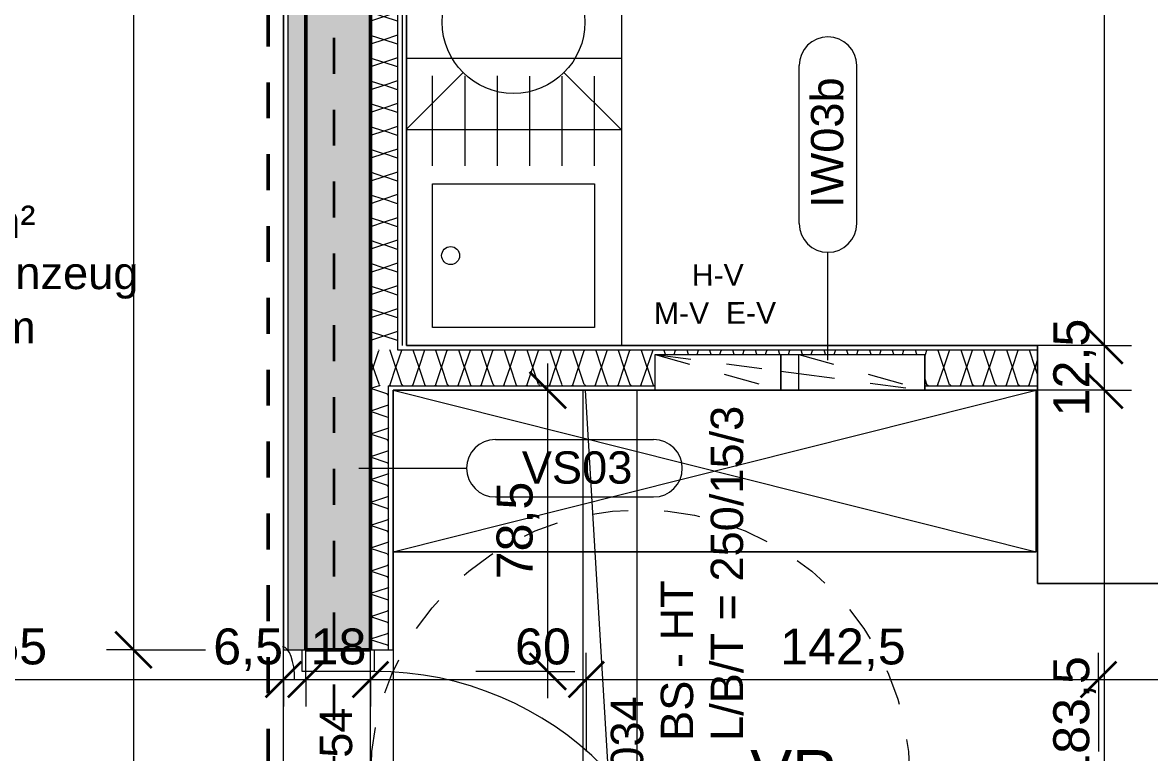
# Model space of a CAD drawing. Header units: metres. Extents: x -67.4 to -27.2, y 43.9 to 89.6.
# Drawn here: x -45.997 to -42.859, y 65.878 to 67.913 of the extents above; entities that cross this region are included whole.
import ezdxf

# ---------------------------------------------------------------- set-up
doc = ezdxf.new("R2010")
doc.units = ezdxf.units.M
doc.linetypes.add('Strich Punkt Mittel', pattern=[0.015875, 0.00635, -0.004763, 0, -0.004763])
doc.linetypes.add('Verdeckt', pattern=[0.003, 0.002, -0.001])
for name, color, linetype, lineweight in [('A_2D', 7, 'Continuous', 13), ('A_Bemassung-50_', 4, 'Continuous', 9), ('A_Bemassung_', 4, 'Continuous', 9), ('A_Beschriftung_', 7, 'Continuous', 9), ('A_Bodenschlitz', 7, 'Continuous', 5), ('A_Brandabschnitte', 30, 'Verdeckt', 50), ('A_Decken', 8, 'Continuous', 13), ('A_Durchbruch', 7, 'Verdeckt', 5), ('A_Moebel', 6, 'Continuous', 13), ('A_Raeume', 7, 'Continuous', 13), ('A_Raeume_', 7, 'Continuous', 5), ('A_Raeume_Beschriftung_', 7, 'Continuous', 9), ('A_Raster_', 1, 'Continuous', 9), ('A_Sanitaer', 3, 'Continuous', 13), ('A_Tueren', 31, 'Continuous', 13), ('A_Waende', 7, 'Continuous', 13), ('Text', 90, 'Continuous', 9)]:
    doc.layers.add(name, color=color, linetype=linetype, lineweight=lineweight)
doc.styles.add('Arial_2', font='arial.ttf', dxfattribs={"height": 0.09})
doc.styles.add('Arial_4', font='arial.ttf', dxfattribs={"height": 0.125})
doc.styles.add('Arial_5', font='arial.ttf', dxfattribs={"height": 0.1})
doc.styles.add('Arial_7', font='arial.ttf', dxfattribs={"height": 0.06})
doc.dimstyles.new('WGA-Bemaßung', dxfattribs={"dimscale": 0.3048, "dimtxt": 0.102026, "dimasz": 0.328084, "dimexe": 0.246063, "dimexo": 0.0625, "dimgap": 0.04101, "dimtad": 1, "dimdec": 1, "dimlfac": 100, "dimrnd": 0.5, "dimdsep": 46, "dimtxsty": 'Arial_5', "dimblk1": 'OBLIQUE', "dimblk2": 'OBLIQUE', "dimsah": 1, "dimcen": 0.09, "dimdle": 0.246063, "dimazin": 2, "dimtfac": 1, "dimtdec": 4, "dimtix": 1, "dimtmove": 0, "dimatfit": 3, "dimfxl": 0.656168, "dimfxlon": 1, "dimtvp": 1, "dimtolj": 1, "dimtzin": 0, "dimarcsym": 2})
doc.dimstyles.new('WGA-Bemaßung_2', dxfattribs={"dimscale": 0.3048, "dimtxt": 0.102026, "dimasz": 0.328084, "dimexe": 0.246063, "dimexo": 0.0625, "dimgap": 0.04101, "dimtad": 1, "dimdec": 1, "dimlfac": 100, "dimrnd": 0.5, "dimdsep": 46, "dimtxsty": 'Arial_5', "dimblk1": 'OBLIQUE', "dimblk2": 'OBLIQUE', "dimsah": 1, "dimcen": 0.09, "dimdle": 0.246063, "dimazin": 2, "dimtfac": 1, "dimtdec": 4, "dimtix": 1, "dimtmove": 2, "dimatfit": 3, "dimfxl": 0.656168, "dimfxlon": 1, "dimtvp": 1, "dimtolj": 1, "dimtzin": 0, "dimarcsym": 2})
doc.dimstyles.new('WGA-Bemaßung_3', dxfattribs={"dimscale": 0.3048, "dimtxt": 0.102026, "dimasz": 0.328084, "dimexe": 0.246063, "dimexo": 0.0625, "dimgap": 0.04101, "dimtad": 1, "dimdec": 1, "dimlfac": 100, "dimrnd": 0.5, "dimdsep": 46, "dimtxsty": 'Arial_5', "dimblk1": 'OBLIQUE', "dimblk2": 'OBLIQUE', "dimsah": 1, "dimcen": 0.09, "dimdle": 0.246063, "dimazin": 2, "dimtfac": 1, "dimtdec": 4, "dimtix": 1, "dimtmove": 1, "dimatfit": 3, "dimfxl": 0.656168, "dimfxlon": 1, "dimtvp": 1, "dimtolj": 1, "dimtzin": 0, "dimarcsym": 2})
doc.dimstyles.new('WGA-Bemaßung_4', dxfattribs={"dimscale": 0.3048, "dimtxt": 0.102026, "dimasz": 0.328084, "dimexe": 0.246063, "dimexo": 0.0625, "dimgap": 0.04101, "dimtad": 1, "dimdec": 1, "dimlfac": 100, "dimrnd": 0.5, "dimdsep": 46, "dimtxsty": 'Arial_5', "dimblk1": 'OBLIQUE', "dimblk2": 'OBLIQUE', "dimsah": 1, "dimcen": 0.09, "dimdle": 0.246063, "dimazin": 2, "dimtfac": 1, "dimtdec": 4, "dimtix": 1, "dimtmove": 0, "dimatfit": 3, "dimfxl": 0.656168, "dimfxlon": 1, "dimtvp": 1, "dimtolj": 1, "dimtzin": 0, "dimarcsym": 2})

# ---------------------------------------------------------------- blocks, each defined once
blk = doc.blocks.new('UZ_D1 - SL_0900x2000_Wohnungstür-5426849-263_PP_02OG_BT2')
at = {"layer": 'A_Tueren', "lineweight": 5}
for p, q in [((0.45, 0.1), (0.45, 1)), ((-0.51, 0.1), (-0.45, 0.1)), ((-0.45, 0.1), (-0.45, -0.1)), ((0.45, 0.1), (0.45, -0.1)), ((0.51, 0.1), (0.45, 0.1)), ((-0.45, -0.1), (-0.51, -0.1)), ((0.45, -0.1), (0.51, -0.1))]:
    blk.add_line(p, q, dxfattribs=at)
blk.add_arc((0.45, 0.1), 0.9, 90, 180, dxfattribs=at)
blk = doc.blocks.new('Sani_Kueche_Zeile - Tiefe_600-V49-263_PP_02OG_BT2')
at = {"layer": 'A_Sanitaer'}
for p, q in [((-1.2005, 0.5746), (-0.6005, 0.5746)), ((-0.6005, 0.5746), (-0.0005, 0.5746)), ((-0.0005, 0.5746), (0.3995, 0.5746)), ((0.3995, 0.5746), (1.1995, 0.5746)), ((1.1995, 0.5746), (1.1995, 0.069))]:
    blk.add_line(p, q, dxfattribs=at)
blk = doc.blocks.new('Moeb_Schrank - Schrank_2m-V50-263_PP_02OG_BT2')
at = {"layer": 'A_Moebel', "color": 8}
for p, q in [((0, 0), (1.789, -0.45)), ((0.7289, 0), (0, 0)), ((0, 0), (0, -0.45)), ((0, -0.45), (0, 0)), ((0, 0), (0.7289, 0)), ((1.0789, 0), (0.7289, 0)), ((0.7289, 0), (1.0789, 0)), ((1.1289, 0), (1.0789, 0)), ((1.4789, 0), (1.1289, 0)), ((1.1289, 0), (1.4789, 0)), ((1.789, 0), (1.4789, 0)), ((1.4789, 0), (1.789, 0)), ((1.789, -0.45), (1.789, 0)), ((1.789, 0), (1.789, -0.45)), ((0, -0.45), (1.789, 0)), ((1.0789, 0), (1.1289, 0)), ((0, -0.45), (1.789, -0.45)), ((1.789, -0.45), (0, -0.45))]:
    blk.add_line(p, q, dxfattribs=at)
blk = doc.blocks.new('MSys_Kueche_Spuele - 80cm-5682282-263_PP_02OG_BT2')
at = {"layer": 'A_Moebel'}
for p, q in [((-1.2005, 0.5746), (-0.4005, 0.5746)), ((-1.2005, -0.0229), (-1.2005, 0.5746)), ((-1.2005, -0.0229), (-1.2005, 0.5746)), ((-0.9005, 0.4996), (-1.1505, 0.4996)), ((-0.8505, 0.4996), (-0.4505, 0.4996)), ((-0.8505, 0.0496), (-0.8505, 0.4996)), ((-0.4505, 0.4996), (-0.4505, 0.0496)), ((-0.9005, 0.4096), (-1.1505, 0.4096)), ((-0.9005, 0.3196), (-1.1505, 0.3196)), ((-0.9005, 0.2296), (-1.1505, 0.2296)), ((-0.9005, 0.1396), (-1.1505, 0.1396)), ((-0.9005, 0.0496), (-1.1505, 0.0496)), ((-0.4505, 0.0496), (-0.8505, 0.0496))]:
    blk.add_line(p, q, dxfattribs=at)
blk.add_circle((-0.6505, 0.0996), 0.025, dxfattribs=at)
blk = doc.blocks.new('MSys_Kueche_Geschirrspueler - 600-5682277-263_PP_02OG_BT2')
at = {"layer": 'A_Moebel'}
for p, q in [((-1.2005, -0.0254), (-1.2005, 0.5721)), ((-1.0409, 0.415), (-1.198, 0.5721)), ((-0.603, 0.5721), (-0.7601, 0.415)), ((-0.6005, 0.5721), (-0.6005, -0.0254)), ((-1.0409, 0.1342), (-1.2005, -0.0254)), ((-0.6005, -0.0254), (-0.7601, 0.1342)), ((-0.6005, -0.0254), (-1.2005, -0.0254))]:
    blk.add_line(p, q, dxfattribs=at)
blk.add_circle((-0.9005, 0.2746), 0.1985, dxfattribs=at)
blk = doc.blocks.new('Allg_BS - HKLS-V82-263_PP_02OG_BT2')
at = {"layer": 'A_Bodenschlitz'}
for p, q in [((-1.2494, -0.1435), (-1.2494, 0.0065)), ((-1.2494, 0.0065), (0.6823, 0.0065)), ((0.6823, 0.0065), (1.1323, 0.0065)), ((-1.2494, -0.1435), (0.6823, -0.0276)), ((0.6823, -0.0276), (1.1323, -0.0006)), ((0.6823, -0.1435), (-1.2494, -0.1435)), ((1.1323, -0.1435), (0.6823, -0.1435))]:
    blk.add_line(p, q, dxfattribs=at)
blk = doc.blocks.new('Allg_Verteiler_Wand - H-V-11061893-263_PP_02OG_BT2')
at = {"layer": 'A_2D', "lineweight": 5}
for p, q in [((0.125, 0.0375), (0.475, 0.0375)), ((0.125, -0.0625), (0.125, 0.0375)), ((0.125, 0.0375), (0.475, 0.0375)), ((0.475, 0.0375), (0.525, 0.0375)), ((0.475, 0.0375), (0.525, 0.0375)), ((0.525, 0.0375), (0.875, 0.0375)), ((0.525, 0.0375), (0.875, 0.0375)), ((0.875, 0.0375), (0.875, -0.0625)), ((0.875, -0.0625), (0.875, 0.0375)), ((0.475, -0.0625), (0.125, -0.0625)), ((0.525, -0.0625), (0.475, -0.0625)), ((0.875, -0.0625), (0.525, -0.0625))]:
    blk.add_line(p, q, dxfattribs=at)
at = {"layer": 'A_Durchbruch'}
for p, q in [((0.125, 0.0375), (0.475, -0.0092)), ((0.125, -0.0625), (0.125, 0.0375)), ((0.125, 0.0375), (0.475, -0.0092)), ((0.125, -0.0625), (0.125, 0.0375)), ((0.875, -0.0625), (0.875, 0.0375)), ((0.475, -0.0092), (0.525, -0.0158)), ((0.475, -0.0092), (0.525, -0.0158)), ((0.525, -0.0158), (0.875, -0.0625)), ((0.525, -0.0158), (0.875, -0.0625))]:
    blk.add_line(p, q, dxfattribs=at)
blk = doc.blocks.new('Allg_Verteiler_Wand - E-V-11061892-263_PP_02OG_BT2')
at = {"layer": 'A_2D', "lineweight": 5}
for p, q in [((0.125, 0.0375), (0.475, 0.0375)), ((0.125, -0.0625), (0.125, 0.0375)), ((0.125, 0.0375), (0.475, 0.0375)), ((0.475, 0.0375), (0.475, -0.0625)), ((0.475, -0.0625), (0.475, 0.0375)), ((0.475, -0.0625), (0.125, -0.0625))]:
    blk.add_line(p, q, dxfattribs=at)
at = {"layer": 'A_Durchbruch'}
for p, q in [((0.125, 0.0375), (0.475, -0.0625)), ((0.125, -0.0625), (0.125, 0.0375)), ((0.125, 0.0375), (0.475, -0.0625)), ((0.125, -0.0625), (0.125, 0.0375)), ((0.475, -0.0625), (0.475, 0.0375))]:
    blk.add_line(p, q, dxfattribs=at)
blk = doc.blocks.new('Allg_Verteiler_Wand - M-V-11061891-263_PP_02OG_BT2')
at = {"layer": 'A_2D', "lineweight": 5}
for p, q in [((0.125, 0.0375), (0.475, 0.0375)), ((0.125, -0.0625), (0.125, 0.0375)), ((0.125, 0.0375), (0.475, 0.0375)), ((0.475, 0.0375), (0.475, -0.0625)), ((0.475, -0.0625), (0.475, 0.0375)), ((0.475, -0.0625), (0.125, -0.0625))]:
    blk.add_line(p, q, dxfattribs=at)
at = {"layer": 'A_Durchbruch'}
for p, q in [((0.125, 0.0375), (0.475, -0.0625)), ((0.125, -0.0625), (0.125, 0.0375)), ((0.125, 0.0375), (0.475, -0.0625)), ((0.125, -0.0625), (0.125, 0.0375)), ((0.475, -0.0625), (0.475, 0.0375))]:
    blk.add_line(p, q, dxfattribs=at)
blk = doc.blocks.new('BS_Wand_Lollipop - rechts_oben-2026913-263_PP_02OG_BT2')
at = {"layer": 'A_Beschriftung_'}
for p, q in [((0.0046, 0.0016), (0.0134, 0.0016)), ((-0.003, 0), (0.003, 0)), ((0.0046, -0.0016), (0.0134, -0.0016))]:
    blk.add_line(p, q, dxfattribs=at)
for centre, start, end in [((0.0046, 0), 90, 270), ((0.0134, 0), 270, 90)]:
    blk.add_arc(centre, 0.0016, start, end, dxfattribs=at)
blk = doc.blocks.new('DIMBLOCK162-263_PP_02OG_BT2')
at = {"layer": 'A_Bemassung-50_', "lineweight": 35, "transparency": 16777216}
for p, q in [((-42.9872, 66.8888), (-43.0372, 66.9388)), ((-42.9872, 66.8888), (-42.9372, 66.8388)), ((-42.9873, 65.0562), (-43.0373, 65.1062)), ((-42.9873, 65.0562), (-42.9373, 65.0062))]:
    blk.add_line(p, q, dxfattribs=at)
at = {"layer": 'A_Bemassung-50_', "transparency": 16777216}
for p, q in [((-42.9872, 66.8888), (-43.1872, 66.8888)), ((-42.9873, 65.0562), (-42.9872, 66.8888)), ((-42.9872, 66.8888), (-42.9122, 66.8888)), ((-42.9873, 65.0562), (-43.1873, 65.0562)), ((-42.9873, 65.0562), (-42.9123, 65.0562))]:
    blk.add_line(p, q, dxfattribs=at)
at = {"layer": 'A_Bemassung-50_', "color": 0, "transparency": 16777216, "insert": (-43.1296, 65.7991), "char_height": 0.1, "width": 0.416266, "attachment_point": 1, "rotation": 90, "line_spacing_factor": 0.941778, "style": 'Arial_5'}
blk.add_mtext('183,5', dxfattribs=at)
blk = doc.blocks.new('_Oblique')
at = {"color": 0, "linetype": 'ByBlock', "lineweight": -2}
blk.add_line((-0.5, -0.5), (0.5, 0.5), dxfattribs=at)
blk = doc.blocks.new('DIMBLOCK163-263_PP_02OG_BT2')
at = {"layer": 'A_Bemassung-50_', "lineweight": 35, "transparency": 16777216}
for p, q in [((-42.9872, 67.0138), (-43.0372, 67.0638)), ((-42.9872, 67.0138), (-42.9372, 66.9638)), ((-42.9872, 66.8888), (-43.0372, 66.9388)), ((-42.9872, 66.8888), (-42.9372, 66.8388))]:
    blk.add_line(p, q, dxfattribs=at)
at = {"layer": 'A_Bemassung-50_', "transparency": 16777216}
for p, q in [((-42.9872, 67.0138), (-43.1872, 67.0138)), ((-42.9872, 66.8888), (-42.9872, 67.0138)), ((-42.9872, 67.0138), (-42.9122, 67.0138)), ((-42.9872, 66.8888), (-43.1872, 66.8888)), ((-42.9872, 66.8888), (-42.9122, 66.8888))]:
    blk.add_line(p, q, dxfattribs=at)
at = {"layer": 'A_Bemassung-50_', "color": 0, "transparency": 16777216, "insert": (-43.1295, 66.8164), "char_height": 0.1, "width": 0.323972, "attachment_point": 1, "rotation": 90, "line_spacing_factor": 0.941778, "style": 'Arial_5'}
blk.add_mtext('12,5', dxfattribs=at)
blk = doc.blocks.new('DIMBLOCK164-263_PP_02OG_BT2')
at = {"layer": 'A_Bemassung-50_', "lineweight": 35, "transparency": 16777216}
for p, q in [((-42.9871, 69.4138), (-43.0371, 69.4638)), ((-42.9871, 69.4138), (-42.9371, 69.3638)), ((-42.9872, 67.0138), (-43.0372, 67.0638)), ((-42.9872, 67.0138), (-42.9372, 66.9638))]:
    blk.add_line(p, q, dxfattribs=at)
at = {"layer": 'A_Bemassung-50_', "transparency": 16777216}
for p, q in [((-42.9871, 69.4138), (-43.1871, 69.4138)), ((-42.9872, 67.0138), (-42.9871, 69.4138)), ((-42.9871, 69.4138), (-42.9121, 69.4138)), ((-42.9872, 67.0138), (-43.1872, 67.0138)), ((-42.9872, 67.0138), (-42.9122, 67.0138))]:
    blk.add_line(p, q, dxfattribs=at)
at = {"layer": 'A_Bemassung-50_', "color": 0, "transparency": 16777216, "insert": (-43.1295, 68.0985), "char_height": 0.1, "width": 0.276883, "attachment_point": 1, "rotation": 90, "line_spacing_factor": 0.941778, "style": 'Arial_5'}
blk.add_mtext('240', dxfattribs=at)
blk = doc.blocks.new('DIMBLOCK300-263_PP_02OG_BT2')
at = {"layer": 'A_Bemassung-50_', "transparency": 16777216}
for p, q in [((-46.8209, 66.0835), (-46.8209, 66.2835)), ((-45.2709, 66.0834), (-45.2709, 66.2834)), ((-46.8209, 66.0835), (-45.2709, 66.0834)), ((-46.8209, 66.0835), (-46.8209, 66.0085)), ((-45.2709, 66.0834), (-45.2709, 66.0084))]:
    blk.add_line(p, q, dxfattribs=at)
at = {"layer": 'A_Bemassung-50_', "lineweight": 35, "transparency": 16777216}
for p, q in [((-46.8209, 66.0835), (-46.7709, 66.1335)), ((-45.2709, 66.0834), (-45.2209, 66.1334)), ((-46.8209, 66.0835), (-46.8709, 66.0335)), ((-45.2709, 66.0834), (-45.3209, 66.0334))]:
    blk.add_line(p, q, dxfattribs=at)
at = {"layer": 'A_Bemassung-50_', "color": 0, "transparency": 16777216, "insert": (-46.1613, 66.2258), "char_height": 0.1, "width": 0.276883, "attachment_point": 1, "rotation": 359.9983, "line_spacing_factor": 0.941778, "style": 'Arial_5'}
blk.add_mtext('155', dxfattribs=at)
blk = doc.blocks.new('DIMBLOCK301-263_PP_02OG_BT2')
at = {"layer": 'A_Bemassung-50_', "transparency": 16777216}
for p, q in [((-45.2709, 66.0834), (-45.2709, 66.2834)), ((-45.2084, 66.0834), (-45.2084, 66.2834)), ((-45.2709, 66.0834), (-45.2084, 66.0834)), ((-45.2709, 66.0834), (-45.2709, 66.0084)), ((-45.2084, 66.0834), (-45.2084, 66.0084))]:
    blk.add_line(p, q, dxfattribs=at)
at = {"layer": 'A_Bemassung-50_', "lineweight": 35, "transparency": 16777216}
for p, q in [((-45.2709, 66.0834), (-45.2209, 66.1334)), ((-45.2084, 66.0834), (-45.1584, 66.1334)), ((-45.2709, 66.0834), (-45.3209, 66.0334)), ((-45.2084, 66.0834), (-45.2584, 66.0334))]:
    blk.add_line(p, q, dxfattribs=at)
at = {"layer": 'A_Bemassung-50_', "transparency": 16777216}
blk.add_ellipse((-45.2731, 66.0834), major_axis=(0, 0.091), ratio=0.367257, start_param=4.712389, end_param=6.283185, dxfattribs=at)
at = {"layer": 'A_Bemassung-50_', "color": 0, "transparency": 16777216, "insert": (-45.4662, 66.2258), "char_height": 0.1, "width": 0.231677, "attachment_point": 1, "rotation": 359.9983, "line_spacing_factor": 0.941778, "style": 'Arial_5'}
blk.add_mtext('6,5', dxfattribs=at)
blk = doc.blocks.new('DIMBLOCK302-263_PP_02OG_BT2')
at = {"layer": 'A_Bemassung-50_', "transparency": 16777216}
for p, q in [((-45.2084, 66.0834), (-45.2084, 66.2834)), ((-45.0284, 66.0834), (-45.0284, 66.2834)), ((-45.2084, 66.0834), (-45.0284, 66.0834)), ((-45.2084, 66.0834), (-45.2084, 66.0084)), ((-45.0284, 66.0834), (-45.0284, 66.0084))]:
    blk.add_line(p, q, dxfattribs=at)
at = {"layer": 'A_Bemassung-50_', "lineweight": 35, "transparency": 16777216}
for p, q in [((-45.2084, 66.0834), (-45.1584, 66.1334)), ((-45.0284, 66.0834), (-44.9784, 66.1334)), ((-45.2084, 66.0834), (-45.2584, 66.0334)), ((-45.0284, 66.0834), (-45.0784, 66.0334))]:
    blk.add_line(p, q, dxfattribs=at)
at = {"layer": 'A_Bemassung-50_', "color": 0, "transparency": 16777216, "insert": (-45.1954, 66.2258), "char_height": 0.1, "width": 0.184588, "attachment_point": 1, "rotation": 359.9983, "line_spacing_factor": 0.941778, "style": 'Arial_5'}
blk.add_mtext('18', dxfattribs=at)
blk = doc.blocks.new('DIMBLOCK303-263_PP_02OG_BT2')
at = {"layer": 'A_Bemassung-50_', "transparency": 16777216}
for p, q in [((-45.0284, 66.0834), (-45.0284, 66.2834)), ((-44.4284, 66.0834), (-44.4284, 66.1584)), ((-45.0284, 66.0834), (-44.4284, 66.0834)), ((-45.0284, 66.0834), (-45.0284, 66.0084)), ((-44.4284, 66.0834), (-44.4285, 65.8834))]:
    blk.add_line(p, q, dxfattribs=at)
at = {"layer": 'A_Bemassung-50_', "lineweight": 35, "transparency": 16777216}
for p, q in [((-45.0284, 66.0834), (-44.9784, 66.1334)), ((-44.4284, 66.0834), (-44.3784, 66.1334)), ((-45.0284, 66.0834), (-45.0784, 66.0334)), ((-44.4284, 66.0834), (-44.4784, 66.0334))]:
    blk.add_line(p, q, dxfattribs=at)
at = {"layer": 'A_Bemassung-50_', "color": 0, "transparency": 16777216, "insert": (-44.6268, 66.2257), "char_height": 0.1, "width": 0.184588, "attachment_point": 1, "rotation": 359.9983, "line_spacing_factor": 0.941778, "style": 'Arial_5'}
blk.add_mtext('60', dxfattribs=at)
blk = doc.blocks.new('DIMBLOCK304-263_PP_02OG_BT2')
at = {"layer": 'A_Bemassung-50_', "transparency": 16777216}
for p, q in [((-44.4284, 66.0834), (-44.4284, 66.1584)), ((-43.0034, 66.0834), (-43.0034, 66.1584)), ((-44.4284, 66.0834), (-44.4285, 65.8834)), ((-44.4284, 66.0834), (-43.0034, 66.0834)), ((-43.0034, 66.0834), (-43.0035, 65.8834))]:
    blk.add_line(p, q, dxfattribs=at)
at = {"layer": 'A_Bemassung-50_', "lineweight": 35, "transparency": 16777216}
for p, q in [((-44.4284, 66.0834), (-44.3784, 66.1334)), ((-43.0034, 66.0834), (-42.9534, 66.1334)), ((-44.4284, 66.0834), (-44.4784, 66.0334)), ((-43.0034, 66.0834), (-43.0534, 66.0334))]:
    blk.add_line(p, q, dxfattribs=at)
at = {"layer": 'A_Bemassung-50_', "color": 0, "transparency": 16777216, "insert": (-43.8894, 66.2257), "char_height": 0.1, "width": 0.416266, "attachment_point": 1, "rotation": 359.9983, "line_spacing_factor": 0.941778, "style": 'Arial_5'}
blk.add_mtext('142,5', dxfattribs=at)
blk = doc.blocks.new('DIMBLOCK305-263_PP_02OG_BT2')
at = {"layer": 'A_Bemassung-50_', "transparency": 16777216}
for p, q in [((-41.4928, 66.0833), (-41.4928, 66.2833)), ((-43.0034, 66.0834), (-43.0034, 66.1584)), ((-43.0034, 66.0834), (-43.0035, 65.8834)), ((-43.0034, 66.0834), (-41.4928, 66.0833)), ((-41.4928, 66.0833), (-41.4928, 66.0083))]:
    blk.add_line(p, q, dxfattribs=at)
at = {"layer": 'A_Bemassung-50_', "lineweight": 35, "transparency": 16777216}
for p, q in [((-43.0034, 66.0834), (-42.9534, 66.1334)), ((-41.4928, 66.0833), (-41.4428, 66.1333)), ((-43.0034, 66.0834), (-43.0534, 66.0334)), ((-41.4928, 66.0833), (-41.5428, 66.0333))]:
    blk.add_line(p, q, dxfattribs=at)
at = {"layer": 'A_Bemassung-50_', "color": 0, "transparency": 16777216, "insert": (-42.3635, 66.2257), "char_height": 0.1, "width": 0.276883, "attachment_point": 1, "rotation": 359.9983, "line_spacing_factor": 0.941778, "style": 'Arial_5'}
blk.add_mtext('151', dxfattribs=at)
blk = doc.blocks.new('DIMBLOCK377-263_PP_02OG_BT2')
at = {"layer": 'A_Bemassung-50_', "lineweight": 35, "transparency": 16777216}
for p, q in [((-45.6879, 73.7527), (-45.7379, 73.8027)), ((-45.6879, 73.7527), (-45.6379, 73.7027)), ((-45.6881, 66.1663), (-45.7381, 66.2163)), ((-45.6881, 66.1663), (-45.6381, 66.1163))]:
    blk.add_line(p, q, dxfattribs=at)
at = {"layer": 'A_Bemassung-50_', "transparency": 16777216}
for p, q in [((-45.6879, 73.7527), (-45.7629, 73.7527)), ((-45.6879, 73.7527), (-45.6881, 66.1663)), ((-45.6879, 73.7527), (-45.4879, 73.7527)), ((-45.6881, 66.1663), (-45.7631, 66.1663)), ((-45.6881, 66.1663), (-45.4881, 66.1663))]:
    blk.add_line(p, q, dxfattribs=at)
at = {"layer": 'A_Bemassung-50_', "color": 0, "transparency": 16777216, "insert": (-45.8303, 69.786), "char_height": 0.1, "width": 0.416266, "attachment_point": 1, "rotation": 90, "line_spacing_factor": 0.941778, "style": 'Arial_5'}
blk.add_mtext('758,5', dxfattribs=at)
blk = doc.blocks.new('DIMBLOCK378-263_PP_02OG_BT2')
at = {"layer": 'A_Bemassung-50_', "lineweight": 35, "transparency": 16777216}
for p, q in [((-45.6881, 66.1663), (-45.7381, 66.2163)), ((-45.6881, 66.1663), (-45.6381, 66.1163)), ((-45.6881, 65.1463), (-45.7381, 65.1963)), ((-45.6881, 65.1463), (-45.6381, 65.0963))]:
    blk.add_line(p, q, dxfattribs=at)
at = {"layer": 'A_Bemassung-50_', "transparency": 16777216}
for p, q in [((-45.6881, 66.1663), (-45.7631, 66.1663)), ((-45.6881, 66.1663), (-45.6881, 65.1463)), ((-45.6881, 66.1663), (-45.4881, 66.1663)), ((-45.6881, 65.1463), (-45.7631, 65.1463)), ((-45.6881, 65.1463), (-45.4881, 65.1463))]:
    blk.add_line(p, q, dxfattribs=at)
at = {"layer": 'A_Bemassung-50_', "color": 0, "transparency": 16777216, "insert": (-45.8304, 65.5409), "char_height": 0.1, "width": 0.276883, "attachment_point": 1, "rotation": 90, "line_spacing_factor": 0.941778, "style": 'Arial_5'}
blk.add_mtext('102', dxfattribs=at)
blk = doc.blocks.new('DIMBLOCK410-263_PP_02OG_BT2')
at = {"layer": 'A_Bemassung-50_', "transparency": 16777216}
for p, q in [((-44.5358, 66.0313), (-44.5358, 66.9639)), ((-44.5358, 66.8889), (-44.7358, 66.8889)), ((-44.5358, 66.8889), (-44.4608, 66.8889)), ((-44.5358, 66.1063), (-44.7358, 66.1063)), ((-44.5358, 66.1063), (-44.4608, 66.1063))]:
    blk.add_line(p, q, dxfattribs=at)
at = {"layer": 'A_Bemassung-50_', "lineweight": 35, "transparency": 16777216}
for p, q in [((-44.5358, 66.8889), (-44.5858, 66.9389)), ((-44.5358, 66.8889), (-44.4858, 66.8389)), ((-44.5358, 66.1063), (-44.5858, 66.1563)), ((-44.5358, 66.1063), (-44.4858, 66.0563))]:
    blk.add_line(p, q, dxfattribs=at)
at = {"layer": 'A_Bemassung-50_', "color": 0, "transparency": 16777216, "insert": (-44.6781, 66.3626), "char_height": 0.1, "width": 0.323972, "attachment_point": 1, "rotation": 90, "line_spacing_factor": 0.941778, "style": 'Arial_5'}
blk.add_mtext('78,5', dxfattribs=at)

msp = doc.modelspace()

# ---------------------------------------------------------------- hatches: boundary and pattern name
at = {"layer": 'A_Waende', "lineweight": 5}
h = msp.add_hatch(dxfattribs=at)
h.set_pattern_fill('FP_4', color=250, style=0, pattern_type=2)
h.set_pattern_definition([(45, (0, 0), (-0.08980256, 0.08980256), []), (45, (0.0898, 0), (-0.08980256, 0.08980256), [0.0635, -0.03175])])
h.paths.add_polyline_path([(-45.0288, 55.8287), (-45.0287, 58.2637), (-45.2087, 58.2637), (-45.2087, 55.8287), (-45.1463, 55.8287)])
h.paths.add_polyline_path([(-45.0287, 59.2837), (-45.0287, 59.2837), (-45.0285, 65.1463), (-45.2085, 65.1463), (-45.2085, 59.2837), (-45.0332, 59.2837)])
h.paths.add_polyline_path([(-45.0285, 65.0563), (-45.0285, 65.0563), (-45.0285, 65.0563)])
h.paths.add_polyline_path([(-45.0284, 66.1663), (-45.0282, 73.7527), (-45.2082, 73.7527), (-45.2082, 66.1663), (-45.0285, 66.1663)])
h.paths.add_polyline_path([(-45.0282, 74.7727), (-45.0281, 78.2965), (-45.2081, 78.2965), (-45.2082, 74.7727), (-45.0282, 74.7727)])
h = msp.add_hatch(dxfattribs=at)
h.set_pattern_fill('FP_97', color=250, angle=-112.36, style=0, pattern_type=2)
h.set_pattern_definition([(314.998, (-45.27071, 66.52067), (0.2539954, -0.1270123), [0.02245, -0.15715]), (314.998, (-45.16011, 66.47409), (0.2539954, -0.1270123), [0.02245, -0.15715]), (314.998, (-45.27058, 66.4579), (0.2539954, -0.1270123), [0.02245, -0.15715]), (314.998, (-45.159435, 66.41002), (0.2539954, -0.1270123), [0.02245, -0.15715]), (341.563, (-45.255255, 66.50566), (0.50799322, -0.12701842), [0.0502, -0.35141]), (341.563, (-45.207873, 66.489414), (0.50799322, -0.12701842), [0.0502, -0.35141]), (341.563, (-45.255504, 66.441966), (0.50799322, -0.12701842), [0.0502, -0.35141]), (341.563, (-45.206817, 66.426264), (0.50799322, -0.12701842), [0.0502, -0.35141]), (44.998, (-45.16018, 66.50548), (-0.2540043, -0.1269946), [0.02245, -0.15715]), (44.998, (-45.27058, 66.4579), (-0.2540043, -0.1269946), [0.02245, -0.15715]), (44.998, (-45.1595, 66.4414), (-0.2540043, -0.1269946), [0.02245, -0.15715]), (44.998, (-45.27083, 66.3942), (-0.2540043, -0.1269946), [0.02245, -0.15715]), (18.433, (-45.207873, 66.489414), (-0.50800209, -0.12698295), [0.0502, -0.35141]), (18.433, (-45.25557, 66.47335), (-0.50800209, -0.12698295), [0.0502, -0.35141]), (18.433, (-45.206817, 66.426264), (-0.50800209, -0.12698295), [0.0502, -0.35141]), (18.433, (-45.254514, 66.4102), (-0.50800209, -0.12698295), [0.0502, -0.35141])])
h.paths.add_polyline_path([(-45.2087, 57.3961), (-45.2087, 58.2637), (-45.2587, 58.2637), (-45.2587, 57.3961), (-45.2087, 57.3961)])
h.paths.add_polyline_path([(-45.2087, 59.2837), (-45.2085, 65.1463), (-45.2585, 65.1463), (-45.2587, 59.2837)])
h.paths.add_polyline_path([(-45.2084, 66.1663), (-45.2084, 73.7527), (-45.2582, 73.7527), (-45.2584, 66.1663)])
h.paths.add_polyline_path([(-45.2082, 74.7727), (-45.2082, 75.6464), (-45.2582, 75.6464), (-45.2582, 74.7727)])
h = msp.add_hatch(dxfattribs=at)
h.set_pattern_fill('FP_85', color=250, angle=247.64, style=0, pattern_type=2)
h.set_pattern_definition([(134.998, (-44.928845, 68.21393), (-0.2539954, 0.127012), [0.02245, -0.15715]), (134.998, (-45.03906, 68.26143), (-0.2539954, 0.127012), [0.02245, -0.15715]), (134.998, (-44.9286, 68.27762), (-0.2539954, 0.1270123), [0.02245, -0.15715]), (134.998, (-45.03974, 68.3255), (-0.2539954, 0.1270123), [0.02245, -0.15715]), (161.563, (-44.943918, 68.22986), (-0.5079932, 0.1270184), [0.0502, -0.35141]), (161.563, (-44.99168, 68.24518), (-0.5079932, 0.1270184), [0.0502, -0.35141]), (161.563, (-44.94367, 68.293553), (-0.5079932, 0.1270184), [0.0502, -0.35141]), (161.563, (-44.992355, 68.309256), (-0.5079932, 0.1270184), [0.0502, -0.35141]), (224.998, (-45.039, 68.23004), (0.254004, 0.1269946), [0.02245, -0.15715]), (224.998, (-44.9286, 68.27762), (0.254004, 0.1269946), [0.02245, -0.15715]), (224.998, (-45.04005, 68.29319), (0.254004, 0.1269946), [0.02245, -0.15715]), (224.998, (-44.92835, 68.34132), (0.254004, 0.1269946), [0.02245, -0.15715]), (198.433, (-44.99168, 68.24518), (0.5080021, 0.126983), [0.0502, -0.35141]), (198.433, (-44.943983, 68.261244), (0.5080021, 0.126983), [0.0502, -0.35141]), (198.433, (-44.992355, 68.309256), (0.5080021, 0.126983), [0.0502, -0.35141]), (198.433, (-44.94466, 68.32532), (0.5080021, 0.126983), [0.0502, -0.35141])])
h.paths.add_polyline_path([(-44.9534, 67.0014), (-44.9533, 69.4139), (-45.0283, 69.4139), (-45.0284, 67.0014), (-44.9784, 67.0014)])
h = msp.add_hatch(dxfattribs=at)
h.set_pattern_fill('FP_79', color=250, angle=-112.36, style=0, pattern_type=2)
h.set_pattern_definition([(44.998, (-44.10052, 66.88921), (0.127012, 0.253995), [0.02245, -0.15715]), (44.998, (-44.05302, 66.99943), (0.127012, 0.253995), [0.02245, -0.15715]), (44.998, (-44.03683, 66.88896), (0.127012, 0.253995), [0.02245, -0.15715]), (44.998, (-43.98987, 67.00048), (0.127012, 0.2539954), [0.02245, -0.15715]), (71.563, (-44.085514, 66.904662), (0.1270184, 0.5079932), [0.0502, -0.35141]), (71.563, (-44.069267, 66.952044), (0.1270184, 0.5079932), [0.0502, -0.35141]), (71.563, (-44.02182, 66.904413), (0.1270184, 0.5079932), [0.0502, -0.35141]), (71.563, (-44.005192, 66.95272), (0.1270184, 0.5079932), [0.0502, -0.35141]), (134.998, (-44.08533, 66.99974), (0.126995, -0.254004), [0.02245, -0.15715]), (134.998, (-44.03683, 66.88896), (0.1269946, -0.254004), [0.02245, -0.15715]), (134.998, (-44.021255, 67.00042), (0.1269946, -0.254004), [0.02245, -0.15715]), (134.998, (-43.97406, 66.88909), (0.1269946, -0.254004), [0.02245, -0.15715]), (108.433, (-44.069267, 66.952044), (0.126983, -0.5080021), [0.0502, -0.35141]), (108.433, (-44.053204, 66.904347), (0.126983, -0.5080021), [0.0502, -0.35141]), (108.433, (-44.005192, 66.95272), (0.126983, -0.5080021), [0.0502, -0.35141]), (108.433, (-43.98913, 66.905022), (0.126983, -0.5080021), [0.0502, -0.35141])])
h.paths.add_polyline_path([(-43.1733, 66.9013), (-43.1733, 67.0013), (-45.0284, 67.0014), (-45.0284, 66.9014), (-44.2371, 66.9014), (-44.2371, 66.9889), (-43.4871, 66.9889), (-43.4871, 66.9014)])
h = msp.add_hatch(dxfattribs=at)
h.set_pattern_fill('FP_154', color=250, angle=247.64, style=0, pattern_type=2)
h.set_pattern_definition([(134.998, (-44.9663, 65.97266), (-0.253995, 0.127012), [0.02245, -0.15715]), (134.998, (-45.07744, 66.02054), (-0.253995, 0.127012), [0.02245, -0.15715]), (134.998, (-44.96605, 66.03635), (-0.253995, 0.127012), [0.02245, -0.15715]), (134.998, (-45.07719, 66.08423), (-0.2539954, 0.127012), [0.02245, -0.15715]), (161.563, (-44.98137, 65.98859), (-0.5079932, 0.1270184), [0.0502, -0.35141]), (161.563, (-45.02913, 66.00391), (-0.5079932, 0.1270184), [0.0502, -0.35141]), (161.563, (-44.982424, 66.05174), (-0.5079932, 0.1270184), [0.0502, -0.35141]), (161.563, (-45.029806, 66.067986), (-0.5079932, 0.1270184), [0.0502, -0.35141]), (224.998, (-45.07683, 65.98785), (0.254004, 0.126995), [0.02245, -0.15715]), (224.998, (-44.96605, 66.03635), (0.254004, 0.1269946), [0.02245, -0.15715]), (224.998, (-45.0775, 66.05192), (0.254004, 0.1269946), [0.02245, -0.15715]), (224.998, (-44.9658, 66.10005), (0.254004, 0.1269946), [0.02245, -0.15715]), (198.433, (-45.02913, 66.00391), (0.5080021, 0.126983), [0.0502, -0.35141]), (198.433, (-44.981434, 66.019974), (0.5080021, 0.126983), [0.0502, -0.35141]), (198.433, (-45.029806, 66.067986), (0.5080021, 0.126983), [0.0502, -0.35141]), (198.433, (-44.98211, 66.08405), (0.5080021, 0.126983), [0.0502, -0.35141])])
h.paths.add_polyline_path([(-44.9785, 65.0438), (-44.9785, 65.1463), (-44.9785, 65.1463), (-45.0285, 65.1463), (-45.0285, 65.0438), (-44.9785, 65.0438)])
h.paths.add_polyline_path([(-44.9784, 66.1663), (-44.9784, 66.9014), (-45.0284, 66.9014), (-45.0284, 66.1663)])

# ---------------------------------------------------------------- linework, layer by layer
at = {"layer": 'A_2D', "linetype": 'Verdeckt', "lineweight": 5}
msp.add_circle((-44.2785, 65.8063), 0.75, dxfattribs=at)
at = {"layer": 'A_Brandabschnitte'}
msp.add_line((-45.3137, 57.4461), (-45.3132, 75.5836), dxfattribs=at)
at = {"layer": 'A_Decken'}
for p, q in [((-43.1733, 66.8888), (-44.9659, 66.8889)), ((-45.0285, 65.1463), (-45.0284, 66.1663))]:
    msp.add_line(p, q, dxfattribs=at)
at = {"layer": 'A_Raeume', "color": 8, "linetype": 'Verdeckt'}
for p, q in [((-43.1733, 66.8888), (-43.1733, 66.3512)), ((-43.1733, 66.3512), (-41.4928, 66.3512))]:
    msp.add_line(p, q, dxfattribs=at)
at = {"layer": 'A_Raeume_', "flags": 128}
for points in [[(-45.2707, 75.6339), (-46.8207, 75.634), (-46.8211, 60.1286), (-46.8836, 60.1286), (-46.8836, 60.127), (-46.8837, 58.7511), (-46.8212, 58.7511), (-46.8212, 58.6611), (-46.8212, 57.9086), (-46.8212, 57.4086), (-45.2712, 57.4086)], [(-37.7084, 66.3511), (-37.7083, 69.4137), (-44.9283, 69.4139), (-44.9284, 67.0139), (-43.1733, 67.0138), (-43.1733, 66.3512), (-41.5958, 66.3512), (-41.4428, 66.3512)], [(-43.8308, 65.0563), (-41.4929, 65.0562), (-41.4928, 66.3512), (-43.1733, 66.3512), (-43.1733, 66.8888), (-44.9659, 66.8889), (-44.966, 65.0563)]]:
    msp.add_lwpolyline(points, close=True, dxfattribs=at)
at = {"layer": 'A_Raster_', "linetype": 'Strich Punkt Mittel', "lineweight": 35}
msp.add_line((-45.1301, 85.8701), (-45.1313, 46.5268), dxfattribs=at)
at = {"layer": 'A_Waende'}
for p, q in [((-45.2707, 73.7527), (-45.2709, 66.1663)), ((-45.2582, 73.7527), (-45.2584, 66.1663)), ((-44.9533, 69.4139), (-44.9534, 67.0014)), ((-44.9284, 67.0139), (-44.9283, 69.4139)), ((-43.1733, 67.0138), (-44.9284, 67.0139)), ((-43.1733, 67.0013), (-43.1733, 67.0138)), ((-44.9534, 67.0014), (-43.1733, 67.0013)), ((-44.9784, 66.9014), (-44.2371, 66.9014)), ((-44.9784, 66.1663), (-44.9784, 66.9014)), ((-44.9659, 66.1663), (-44.9659, 66.8889)), ((-43.4871, 66.9014), (-43.1733, 66.9013)), ((-43.177, 66.8888), (-43.177, 66.8888)), ((-43.1733, 66.8888), (-43.1733, 66.9013)), ((-45.2709, 66.1663), (-45.2584, 66.1663)), ((-44.9784, 66.1663), (-44.9659, 66.1663))]:
    msp.add_line(p, q, dxfattribs=at)
at = {"layer": 'A_Waende', "color": 10, "lineweight": 50}
for p, q in [((-45.2084, 66.1663), (-45.2082, 73.7527)), ((-45.0283, 69.4139), (-45.0284, 66.1663)), ((-45.2084, 66.1663), (-45.0284, 66.1663))]:
    msp.add_line(p, q, dxfattribs=at)
at = {"layer": 'A_Waende', "lineweight": 18}
msp.add_line((-44.9408, 69.4139), (-44.9409, 67.0139), dxfattribs=at)
at = {"layer": 'A_Waende', "color": 250, "lineweight": 5}
for p, q in [((-43.1733, 66.9013), (-43.1733, 67.0013)), ((-45.2584, 66.1663), (-45.2084, 66.1663)), ((-45.0284, 66.1663), (-44.9784, 66.1663))]:
    msp.add_line(p, q, dxfattribs=at)

# ---------------------------------------------------------------- block references
at = {"layer": 'A_2D'}
for name, p, rotation in [('Allg_Verteiler_Wand - H-V-11061893-263_PP_02OG_BT2', (-44.3621, 66.9514), 359.9982758785824), ('Allg_Verteiler_Wand - M-V-11061891-263_PP_02OG_BT2', (-44.3621, 66.9514), 359.9982758785824), ('Allg_Verteiler_Wand - E-V-11061892-263_PP_02OG_BT2', (-43.9621, 66.9514), 359.9982758785824), ('Allg_BS - HKLS-V82-263_PP_02OG_BT2', (-44.431, 65.7566), 89.99827587845373)]:
    msp.add_blockref(name, p, dxfattribs=dict(at, rotation=rotation))
at = {"layer": 'A_Beschriftung_', "xscale": 49.99999999999998, "yscale": 49.99999999999998, "zscale": 49.99999999999998, "rotation": 89.99999999999991}
msp.add_blockref('BS_Wand_Lollipop - rechts_oben-2026913-263_PP_02OG_BT2', (-43.7564, 67.123), dxfattribs=at)
at = {"layer": 'A_Beschriftung_', "xscale": 49.99999999999998, "yscale": 49.99999999999998, "zscale": 49.99999999999998}
msp.add_blockref('BS_Wand_Lollipop - rechts_oben-2026913-263_PP_02OG_BT2', (-44.9114, 66.672), dxfattribs=at)
at = {"layer": 'A_Moebel'}
for name, p, rotation in [('MSys_Kueche_Geschirrspueler - 600-5682277-263_PP_02OG_BT2', (-44.3563, 68.8143), 89.99827587845492), ('MSys_Kueche_Spuele - 80cm-5682282-263_PP_02OG_BT2', (-44.9055, 66.6134), 269.9982758784551)]:
    msp.add_blockref(name, p, dxfattribs=dict(at, rotation=rotation))
at = {"layer": 'A_Moebel', "color": 8, "rotation": 359.998275878371}
msp.add_blockref('Moeb_Schrank - Schrank_2m-V50-263_PP_02OG_BT2', (-44.9659, 66.8889), dxfattribs=at)
at = {"layer": 'A_Sanitaer', "rotation": 269.9982758784546}
msp.add_blockref('Sani_Kueche_Zeile - Tiefe_600-V49-263_PP_02OG_BT2', (-44.9055, 68.2134), dxfattribs=at)
at = {"layer": 'A_Tueren', "rotation": 269.9982758784551}
msp.add_blockref('UZ_D1 - SL_0900x2000_Wohnungstür-5426849-263_PP_02OG_BT2', (-45.1185, 65.6563), dxfattribs=at)

# ---------------------------------------------------------------- texts
at = {"layer": 'A_Beschriftung_', "char_height": 0.09, "attachment_point": 1, "rotation": 90, "style": 'Arial_2'}
for s, insert, width in [('IW03b', (-43.8035, 67.3967), 0.440928), ('L/B/T = 250/15/3', (-44.0824, 65.9128), 1.110337), ('BS - HT', (-44.2213, 65.9128), 0.529114), ('T-2-2OG-034', (-44.3603, 65.2894), 0.889873), ('STUK +8,54', (-45.1698, 65.3174), 0.82173)]:
    msp.add_mtext(s, dxfattribs=dict(at, insert=insert, width=width))
at = {"layer": 'A_Beschriftung_', "insert": (-44.6079, 66.719), "char_height": 0.09, "width": 0.368776, "attachment_point": 1, "style": 'Arial_2'}
msp.add_mtext('VS03', dxfattribs=at)
at = {"layer": 'A_Raeume_Beschriftung_', "attachment_point": 1}
for s, insert, char_height, width, style in [('28,34 m²', (-46.4569, 67.4031), 0.09, 0.58924, 'Arial_2'), ('Feinsteinzeug', (-46.4569, 67.2606), 0.09, 0.909915, 'Arial_2'), (' m', (-46.0997, 67.1097), 0.09, 0.164346, 'Arial_2'), ('VR', (-43.9724, 65.8871), 0.125, 0.292616, 'Arial_4')]:
    msp.add_mtext(s, dxfattribs=dict(at, insert=insert, char_height=char_height, width=width, style=style))
at = {"layer": 'Text', "color": 7, "char_height": 0.06, "attachment_point": 1, "rotation": 0.2405, "style": 'Arial_7'}
for s, insert, width in [('H-V', (-44.135, 67.2397), 0.18038), ('M-V  E-V', (-44.2404, 67.1334), 0.43692)]:
    msp.add_mtext(s, dxfattribs=dict(at, insert=insert, width=width))

# ---------------------------------------------------------------- dimensions: what is measured, and where the dimension line sits
at = {"layer": 'A_Bemassung_'}
for base, p1, p2, angle, dimstyle, override, picture, middle in [((-45.6881, 66.1663), (-45.4879, 73.7527), (-45.4881, 66.1663), 89.9983, 'WGA-Bemaßung_4', {"dimpost": '<>', "dimfxl": 7.586362}, 'DIMBLOCK377-263_PP_02OG_BT2', (-45.7516, 69.9595)), ((-42.9871, 69.4138), (-43.1872, 67.0138), (-43.1871, 69.4138), 89.9983, 'WGA-Bemaßung', {"dimpost": '<>', "dimfxl": 2.4}, 'DIMBLOCK164-263_PP_02OG_BT2', (-43.0507, 68.2138)), ((-42.9872, 67.0138), (-43.1872, 66.8888), (-43.1872, 67.0138), 89.9983, 'WGA-Bemaßung', {"dimpost": '<>', "dimfxl": 0.125}, 'DIMBLOCK163-263_PP_02OG_BT2', (-43.0508, 66.9513)), ((-44.5358, 66.8889), (-44.7358, 66.1063), (-44.7358, 66.8889), 89.9983, 'WGA-Bemaßung_4', {"dimpost": '<>', "dimfxl": 0.782612}, 'DIMBLOCK410-263_PP_02OG_BT2', (-44.5994, 66.4976)), ((-42.9872, 66.8888), (-43.1873, 65.0562), (-43.1872, 66.8888), 89.9983, 'WGA-Bemaßung', {"dimpost": '<>', "dimfxl": 1.832612}, 'DIMBLOCK162-263_PP_02OG_BT2', (-43.0508, 65.9725)), ((-45.2709, 66.0834), (-46.8209, 66.2835), (-45.2709, 66.2834), 359.9983, 'WGA-Bemaßung', {"dimpost": '<>', "dimfxl": 1.55}, 'DIMBLOCK300-263_PP_02OG_BT2', (-46.0459, 66.147)), ((-45.0284, 66.0834), (-45.2084, 66.2834), (-45.0284, 66.2834), 359.9983, 'WGA-Bemaßung', {"dimpost": '<>', "dimfxl": 0.18}, 'DIMBLOCK302-263_PP_02OG_BT2', (-45.1184, 66.147)), ((-41.4928, 66.0833), (-43.0035, 65.8834), (-41.4928, 66.2833), 359.9983, 'WGA-Bemaßung', {"dimpost": '<>', "dimfxl": 1.562671}, 'DIMBLOCK305-263_PP_02OG_BT2', (-42.2481, 66.1469)), ((-45.6881, 65.1463), (-45.4881, 66.1663), (-45.4881, 65.1463), 89.9983, 'WGA-Bemaßung_4', {"dimpost": '<>', "dimfxl": 1.02}, 'DIMBLOCK378-263_PP_02OG_BT2', (-45.7517, 65.6563)), ((-43.0034, 66.0834), (-44.4285, 65.8834), (-43.0035, 65.8834), 359.9983, 'WGA-Bemaßung', {"dimpost": '<>', "dimfxl": 1.425}, 'DIMBLOCK304-263_PP_02OG_BT2', (-43.7159, 66.1469))]:
    dim = msp.add_linear_dim(base=base, p1=p1, p2=p2, angle=angle, dimstyle=dimstyle, override=override, dxfattribs=at)
    dim.commit()
    dim.dimension.update_dxf_attribs({"geometry": picture, "text_midpoint": middle})
dim = msp.add_linear_dim(base=(-45.208447108, 66.0834354194), p1=(-45.2709410896, 66.2834373), p2=(-45.2084410897, 66.2834354193), angle=359.9982758785, dimstyle='WGA-Bemaßung_3', override={"dimpost": '<>', "dimfxl": 0.0625}, dxfattribs=at)
dim.commit()
dim.dimension.update_dxf_attribs({"geometry": 'DIMBLOCK301-263_PP_02OG_BT2', "text_midpoint": (-45.350334255, 66.1590959894), "dimtype": 160})
dim = msp.add_linear_dim(base=(-44.4284, 66.0834), p1=(-45.0284, 66.2834), p2=(-44.4285, 65.8834), angle=359.9983, dimstyle='WGA-Bemaßung_2', override={"dimpost": '<>', "dimfxl": 0.72111}, dxfattribs=at)
dim.commit()
dim.dimension.update_dxf_attribs({"geometry": 'DIMBLOCK303-263_PP_02OG_BT2', "text_midpoint": (-44.5345, 66.1591), "dimtype": 160, "text_rotation": 359.9983})

doc.saveas('drawing.dxf')
